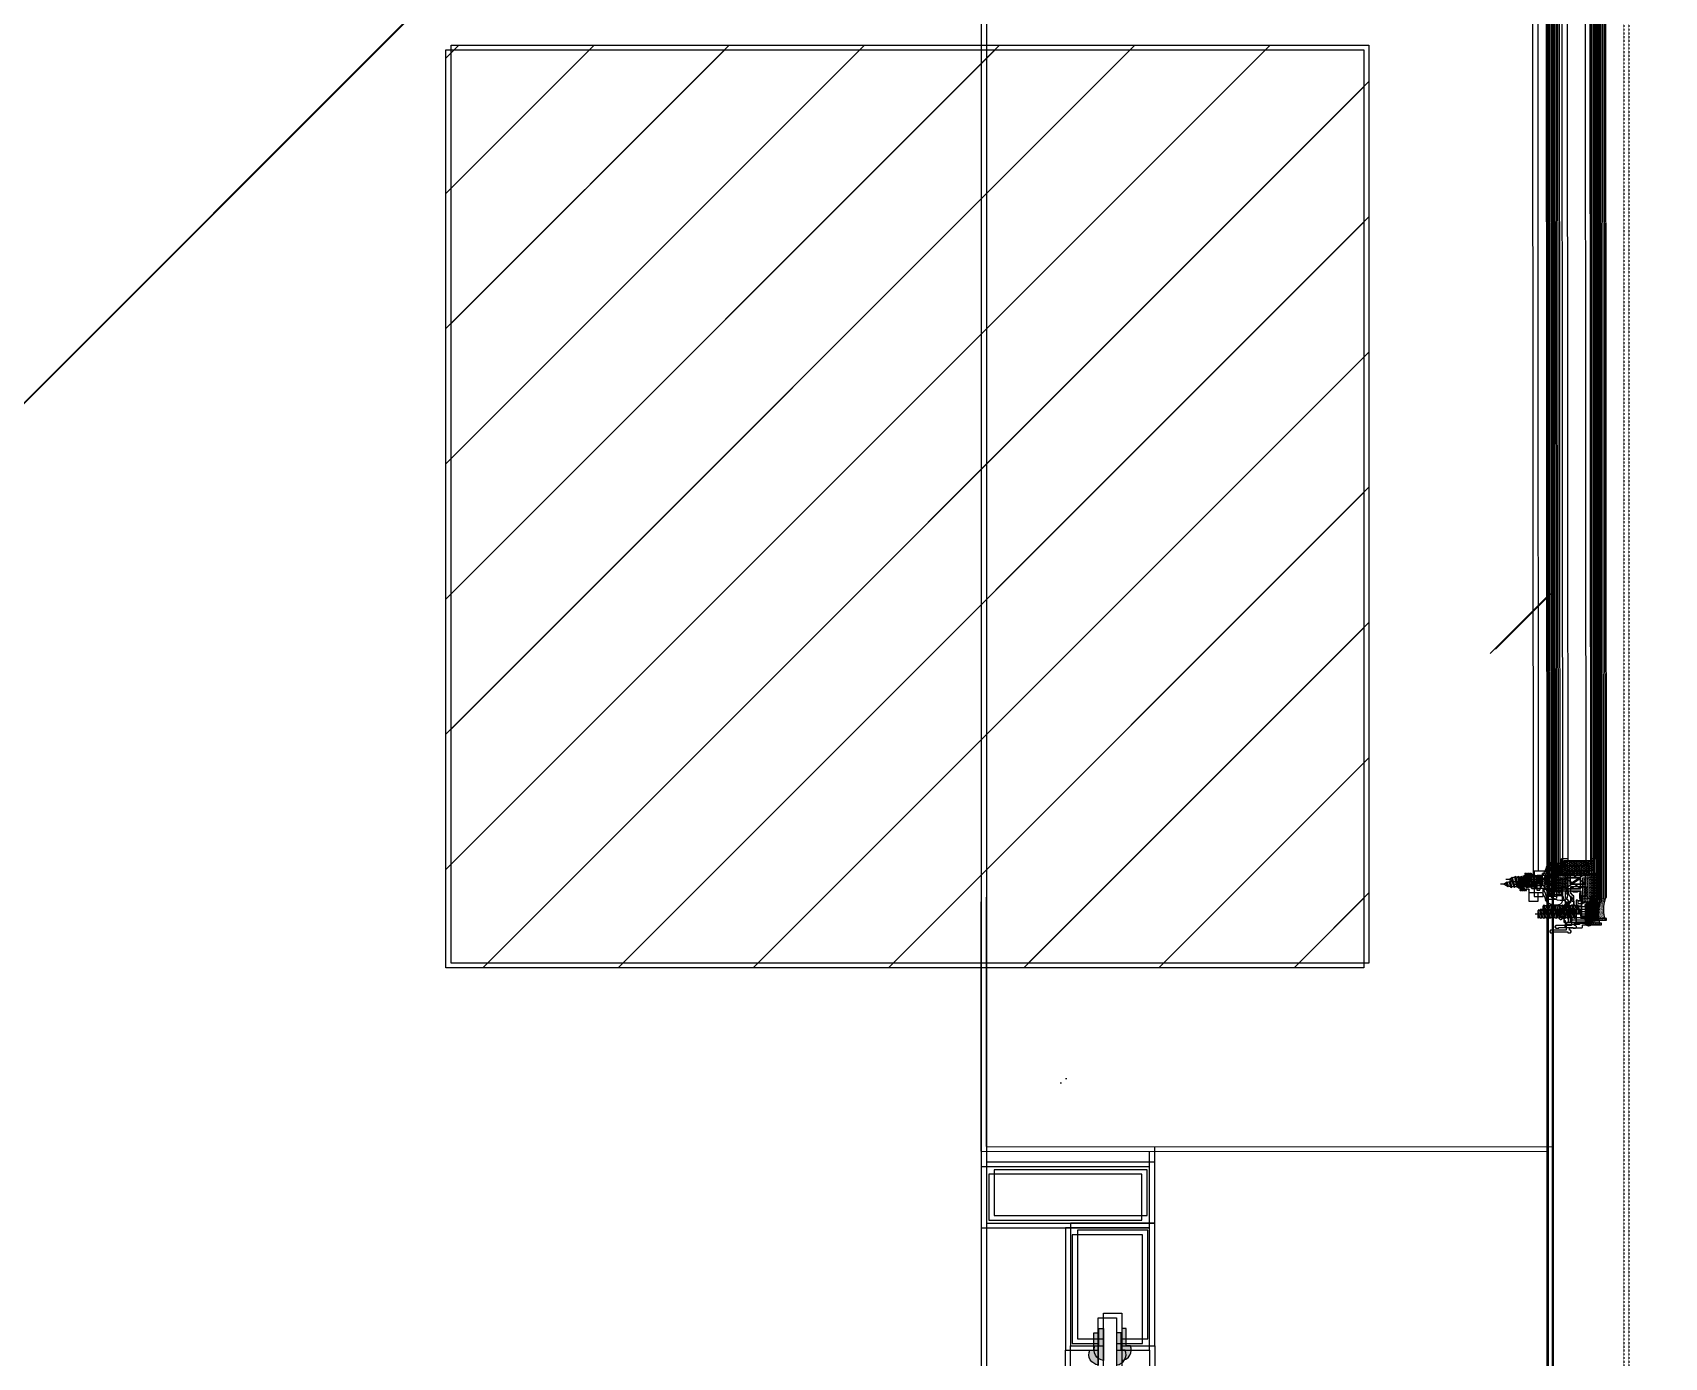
# Model space of a CAD drawing. Header units: inches. Extents: x 4821 to 127877, y 58012 to 433683.
# Drawn here: x 81884 to 82951, y 96471 to 97337 of the extents above; entities that cross this region are included whole.
import ezdxf

# ---------------------------------------------------------------- set-up
doc = ezdxf.new("R2010")
doc.units = ezdxf.units.IN
doc.header["$MEASUREMENT"] = 0
for name, pattern in [('$1$Center', [29.999999, 12, -6, 6, -6]), ('$1$DASHDOT', [25.4, 12.7, -6.35, 0, -6.35]), ('$1$DASHED', [19.05, 12.7, -6.35]), ('104-TYPICAL FLOOR$0$HIDDEN', [0.375, 0.25, -0.125])]:
    doc.linetypes.add(name, pattern=pattern)
for name, color, linetype in [('$1$ACC', 2, 'Continuous'), ('A-FURN-FIXD', 10, 'Continuous'), ('A-LIN-10', 8, 'Continuous'), ('A-WAL-CMU', 7, 'Continuous'), ('A-WALL', 53, 'Continuous'), ('A-WIN', 141, 'Continuous'), ('COL FISRT$0$COL GROUND$0$Cloums$0$A-COL-HAT', 8, 'Continuous'), ('COL FISRT$0$COL GROUND$0$Cloums$0$A-COL-RFC', 210, 'Continuous'), ('HA', 9, 'Continuous')]:
    doc.layers.add(name, color=color, linetype=linetype)

# ---------------------------------------------------------------- blocks, each defined once
blk = doc.blocks.new('COL FISRT')
at = {"layer": 'COL FISRT$0$COL GROUND$0$Cloums$0$A-COL-HAT'}
h = blk.add_hatch(dxfattribs=at)
h.set_pattern_fill('ANSI31', color=256, scale=500)
h.set_pattern_definition([(45, (1133291.507, -1550303.88), (-44.194174, 44.194174), [])])
h.paths.add_polyline_path([(1195227.9, -1509197.1), (1195227.9, -1509797.1), (1194627.9, -1509797.1), (1194627.9, -1509197.1)])
at = {"layer": 'COL FISRT$0$COL GROUND$0$Cloums$0$A-COL-RFC', "linetype": 'Continuous', "elevation": 0}
blk.add_lwpolyline([(1195227.9, -1509797.1), (1194627.9, -1509797.1), (1194627.9, -1509197.1), (1195227.9, -1509197.1)], close=True, dxfattribs=at)
blk = doc.blocks.new('nn win')
for points in [[(1073782.3, -1333384.7, 0.506094), (1073772.7, -1333379.1), (1073772.7, -1333381.8), (1073761.4, -1333381.8), (1073761.4, -1333384.7)], [(1074343.1, -1333384.7, -0.506094), (1074352.7, -1333379.1), (1074352.7, -1333381.8), (1074364, -1333381.8), (1074364, -1333384.7)], [(1073782.3, -1333396.7, -0.506094), (1073772.7, -1333402.3), (1073772.7, -1333399.7), (1073761.4, -1333399.7), (1073761.4, -1333396.7)], [(1074343.1, -1333396.7, 0.506094), (1074352.7, -1333402.3), (1074352.7, -1333399.7), (1074364, -1333399.7), (1074364, -1333396.7)]]:
    blk.add_hatch(color=2).paths.add_polyline_path(points)
at = {"color": 2}
for p, q in [((1073652.7, -1333363.2, -517.5), (1073642.7, -1333363.2, -517.5)), ((1074472.7, -1333363.2, -517.5), (1074482.7, -1333363.2, -517.5)), ((1073642.7, -1333473.2, -517.5), (1073652.7, -1333473.2, -517.5)), ((1074482.7, -1333473.2, -517.5), (1074472.7, -1333473.2, -517.5))]:
    blk.add_line(p, q, dxfattribs=at)
for p, q in [((1074352.7, -1333363.2, 517.5), (1073772.7, -1333363.2, -517.5)), ((1073772.7, -1333418.2, -517.5), (1074352.7, -1333418.2, 517.5)), ((1074432.7, -1333473.2, 703), (1073692.7, -1333473.2, -517.5))]:
    blk.add_line(p, q)
at = {"color": 2, "elevation": 1035}
for points in [[(1073652.7, -1333473.2), (1073692.7, -1333473.2), (1073692.7, -1333363.2), (1073692.7, -1333363.2), (1073692.7, -1333363.2), (1073652.7, -1333363.2)], [(1074472.7, -1333473.2), (1074432.7, -1333473.2), (1074432.7, -1333363.2), (1074432.7, -1333363.2), (1074432.7, -1333363.2), (1074472.7, -1333363.2)]]:
    blk.add_lwpolyline(points, close=True, dxfattribs=at)
at = {"color": 9, "elevation": 1035}
for points in [[(1073657.7, -1333468.2), (1073687.7, -1333468.2), (1073687.7, -1333368.2), (1073657.7, -1333368.2)], [(1074467.7, -1333468.2), (1074437.7, -1333468.2), (1074437.7, -1333368.2), (1074467.7, -1333368.2)]]:
    blk.add_lwpolyline(points, close=True, dxfattribs=at)
at = {"color": 2}
for points, elevation in [([(1073772.7, -1333384.7), (1073772.7, -1333363.2), (1073692.7, -1333363.2), (1073692.7, -1333418.2), (1073772.7, -1333418.2), (1073772.7, -1333396.7)], -517.5), ([(1074352.7, -1333384.7), (1074352.7, -1333363.2), (1074432.7, -1333363.2), (1074432.7, -1333418.2), (1074352.7, -1333418.2), (1074352.7, -1333396.7)], 517.5)]:
    blk.add_lwpolyline(points, dxfattribs=dict(at, elevation=elevation))
at = {"color": 9}
for points, elevation in [([(1073768.2, -1333384.7), (1073768.2, -1333367.7), (1073697.2, -1333367.7), (1073697.2, -1333413.7), (1073768.2, -1333413.7), (1073768.2, -1333396.7)], -517.5), ([(1074357.2, -1333384.7), (1074357.2, -1333367.7), (1074428.2, -1333367.7), (1074428.2, -1333413.7), (1074357.2, -1333413.7), (1074357.2, -1333396.7)], 517.5)]:
    blk.add_lwpolyline(points, dxfattribs=dict(at, elevation=elevation))
at = {"color": 2, "elevation": 1035}
for points in [[(1073782.3, -1333384.7, 0.506094), (1073772.7, -1333379.1), (1073772.7, -1333381.8), (1073761.4, -1333381.8), (1073761.4, -1333384.7)], [(1074343.1, -1333384.7, -0.506094), (1074352.7, -1333379.1), (1074352.7, -1333381.8), (1074364, -1333381.8), (1074364, -1333384.7)], [(1073782.3, -1333396.7, -0.506094), (1073772.7, -1333402.3), (1073772.7, -1333399.7), (1073761.4, -1333399.7), (1073761.4, -1333396.7)], [(1074343.1, -1333396.7, 0.506094), (1074352.7, -1333402.3), (1074352.7, -1333399.7), (1074364, -1333399.7), (1074364, -1333396.7)]]:
    blk.add_lwpolyline(points, format="xyb", close=True, dxfattribs=at)
at = {"elevation": 1035}
blk.add_lwpolyline([(1073751.4, -1333396.7), (1074374, -1333396.7), (1074374, -1333384.7), (1073751.4, -1333384.7)], close=True, dxfattribs=at)
blk = doc.blocks.new('kr')
at = {"layer": 'A-LIN-10', "linetype": '104-TYPICAL FLOOR$0$HIDDEN', "ltscale": 0.4}
blk.add_line((1023757.5, -1333195), (1020421.6, -1333195, 0), dxfattribs=at)
blk = doc.blocks.new('$1$M6x25')
at = {"color": 2, "linetype": '$1$Center', "ltscale": 10}
blk.add_line((-7.8, 0), (26.9, 0), dxfattribs=at)
at = {"color": 71}
for p, q in [((-6, 4.5), (-6, -4.5)), ((0, 5), (-5.5, 5)), ((0, 5), (0, -5)), ((0.8, 2.3), (0, 2.3)), ((1.2, 3), (0.8, 2.3)), ((0.8, 2.3), (1.9, -2.3)), ((1.8, 2.3), (1.2, 3)), ((1.8, 2.3), (2.9, -2.3)), ((2.8, 2.3), (1.8, 2.3)), ((3.2, 3), (2.8, 2.3)), ((2.8, 2.3), (3.9, -2.3)), ((3.8, 2.3), (3.2, 3)), ((3.8, 2.3), (4.9, -2.3)), ((4.8, 2.3), (3.8, 2.3)), ((5.2, 3), (4.8, 2.3)), ((4.8, 2.3), (5.9, -2.3)), ((5.8, 2.3), (5.2, 3)), ((5.8, 2.3), (6.9, -2.3)), ((6.8, 2.3), (5.8, 2.3)), ((7.2, 3), (6.8, 2.3)), ((6.8, 2.3), (7.9, -2.3)), ((7.8, 2.3), (7.2, 3)), ((7.8, 2.3), (8.9, -2.3)), ((8.8, 2.3), (7.8, 2.3)), ((9.2, 3), (8.8, 2.3)), ((8.8, 2.3), (9.9, -2.3)), ((9.8, 2.3), (9.2, 3)), ((9.8, 2.3), (10.9, -2.3)), ((10.8, 2.3), (9.8, 2.3)), ((11.2, 3), (10.8, 2.3)), ((10.8, 2.3), (11.9, -2.3)), ((11.8, 2.3), (11.2, 3)), ((11.8, 2.3), (12.9, -2.3)), ((12.8, 2.3), (11.8, 2.3)), ((13.2, 3), (12.8, 2.3)), ((12.8, 2.3), (13.9, -2.3)), ((13.8, 2.3), (13.2, 3)), ((13.8, 2.3), (14.9, -2.3)), ((14.8, 2.3), (13.8, 2.3)), ((15.2, 3), (14.8, 2.3)), ((14.8, 2.3), (15.9, -2.3)), ((15.8, 2.3), (15.2, 3)), ((15.8, 2.3), (16.9, -2.3)), ((16.8, 2.3), (15.8, 2.3)), ((17.2, 3), (16.8, 2.3)), ((16.8, 2.3), (17.9, -2.3)), ((17.8, 2.3), (17.2, 3)), ((17.8, 2.3), (18.9, -2.3)), ((18.8, 2.3), (17.8, 2.3)), ((19.2, 3), (18.8, 2.3)), ((18.8, 2.3), (19.9, -2.3)), ((19.8, 2.3), (19.2, 3)), ((19.8, 2.3), (20.9, -2.3)), ((20.8, 2.3), (19.8, 2.3)), ((21.2, 3), (20.8, 2.3)), ((20.8, 2.3), (21.9, -2.3)), ((21.8, 2.3), (21.2, 3)), ((21.8, 2.3), (22.9, -2.3)), ((22.8, 2.3), (21.8, 2.3)), ((23.2, 3), (22.8, 2.3)), ((22.8, 2.3), (23.9, -2.3)), ((23.8, 2.3), (23.2, 3)), ((23.8, 2.3), (24.9, -2.3)), ((24.8, 2.3), (23.8, 2.3)), ((25, 2.7), (24.8, 2.3)), ((24.8, 2.3), (25, 1.6)), ((25, 2.7), (25, -2.3)), ((0, -5), (-5.5, -5)), ((1.9, -2.3), (0, -2.3)), ((1.9, -2.3), (2.5, -3)), ((2.5, -3), (2.9, -2.3)), ((2.9, -2.3), (3.9, -2.3)), ((3.9, -2.3), (4.5, -3)), ((4.5, -3), (4.9, -2.3)), ((4.9, -2.3), (5.9, -2.3)), ((5.9, -2.3), (6.5, -3)), ((6.5, -3), (6.9, -2.3)), ((6.9, -2.3), (7.9, -2.3)), ((7.9, -2.3), (8.5, -3)), ((8.5, -3), (8.9, -2.3)), ((8.9, -2.3), (9.9, -2.3)), ((9.9, -2.3), (10.5, -3)), ((10.5, -3), (10.9, -2.3)), ((10.9, -2.3), (11.9, -2.3)), ((11.9, -2.3), (12.5, -3)), ((12.5, -3), (12.9, -2.3)), ((12.9, -2.3), (13.9, -2.3)), ((13.9, -2.3), (14.5, -3)), ((14.5, -3), (14.9, -2.3)), ((14.9, -2.3), (15.9, -2.3)), ((15.9, -2.3), (16.5, -3)), ((16.5, -3), (16.9, -2.3)), ((16.9, -2.3), (17.9, -2.3)), ((17.9, -2.3), (18.5, -3)), ((18.5, -3), (18.9, -2.3)), ((18.9, -2.3), (19.9, -2.3)), ((19.9, -2.3), (20.5, -3)), ((20.5, -3), (20.9, -2.3)), ((20.9, -2.3), (21.9, -2.3)), ((21.9, -2.3), (22.5, -3)), ((22.5, -3), (22.9, -2.3)), ((22.9, -2.3), (23.9, -2.3)), ((23.9, -2.3), (24.5, -3)), ((24.5, -3), (24.9, -2.3)), ((24.9, -2.3), (25, -2.3))]:
    blk.add_line(p, q, dxfattribs=at)
at = {"color": 71, "linetype": '$1$DASHED', "ltscale": 100}
for p, q in [((-6, 2.9), (-3, 2.9)), ((-6, 1.4), (-3, 1.4)), ((-6, -1.4), (-3, -1.4)), ((-6, -2.9), (-3, -2.9))]:
    blk.add_line(p, q, dxfattribs=at)
at = {"color": 71}
for centre, start, end in [((-5.5, 4.5), 90, 180), ((-5.5, -4.5), 180, 270)]:
    blk.add_arc(centre, 0.5, start, end, dxfattribs=at)
at = {"color": 71, "linetype": '$1$DASHED', "ltscale": 100}
for centre, radius, start, end in [((-4.2, 2.2), 1.4, 329.0209, 30.9791), ((-8.1, 0), 5.31, 344.2222, 15.7778), ((-4.2, -2.2), 1.4, 329.0209, 30.9791)]:
    blk.add_arc(centre, radius, start, end, dxfattribs=at)
blk = doc.blocks.new('$1$joint silicone 2')
h = blk.add_hatch()
h.set_pattern_fill('AR-SAND', color=11, scale=0.3)
h.set_pattern_definition([(37.5, (18049.9647, 8866.313), (-0.018898007, 0.578047131), [0, -0.456, 0, -0.51, 0, -0.4875]), (7.5, (18049.9647, 8866.313), (0.530933012, 0.84664382), [0, -0.246, 0, -0.411, 0, -0.1575]), (327.5, (18049.5957, 8866.313), (0.934242559, 0.001697716), [0, -0.15, 0, -0.54, 0, -0.705]), (317.5, (18049.5957, 8866.313), (0.90183798, 0.26330267), [0, -0.075, 0, -0.354, 0, -0.405])])
edge = h.paths.add_edge_path()
edge.add_line((-6.2, 1.2), (-6.2, 1.2))
edge.add_line((-6.2, 1.2), (-5.8, 0.9))
edge.add_line((-5.8, 0.9), (-5.2, 0.7))
edge.add_line((-5.2, 0.7), (-4.5, 0.5))
edge.add_line((-4.5, 0.5), (-3.8, 0.3))
edge.add_line((-3.8, 0.3), (-3, 0.2))
edge.add_line((-3, 0.2), (-2.2, 0.1))
edge.add_line((-2.2, 0.1), (-1.3, 0))
edge.add_line((-1.3, 0), (-0.5, 0))
edge.add_line((-0.5, 0), (0.5, 0))
edge.add_line((0.5, 0), (1.4, 0))
edge.add_line((1.4, 0), (2.3, 0))
edge.add_line((2.3, 0), (3.1, 0.1))
edge.add_line((3.1, 0.1), (4, 0.2))
edge.add_line((4, 0.2), (4.7, 0.3))
edge.add_line((4.7, 0.3), (5.5, 0.5))
edge.add_line((5.5, 0.5), (6.1, 0.7))
edge.add_line((6.1, 0.7), (6.7, 0.9))
edge.add_line((6.7, 0.9), (7.1, 1.2))
edge.add_line((7.1, 1.2), (7.1, 1.2))
edge.add_line((7.1, 1.2), (7.5, 0.8))
edge.add_line((7.5, 0.8), (7.5, -4.2))
edge.add_arc((0.5, -28.2), 25, 73.7398, 106.2602)
edge.add_line((-6.5, -4.2), (-6.5, 0.8))
edge.add_line((-6.5, 0.8), (-6.2, 1.2))
at = {"color": 11}
blk.add_lwpolyline([(-6.2, 1.2), (-6.2, 1.2), (-5.8, 0.9), (-5.2, 0.7), (-4.5, 0.5), (-3.8, 0.3), (-3, 0.2), (-2.2, 0.1), (-1.3, 0), (-0.5, 0), (0.5, 0), (1.4, 0), (2.3, 0), (3.1, 0.1), (4, 0.2), (4.7, 0.3), (5.5, 0.5), (6.1, 0.7), (6.7, 0.9), (7.1, 1.2), (7.1, 1.2), (7.5, 0.8), (7.5, -4.2, 0.142857), (-6.5, -4.2), (-6.5, 0.8)], format="xyb", close=True, dxfattribs=at)
blk = doc.blocks.new('$1$butile2')
h = blk.add_hatch(color=11)
h.dxf.hatch_style = 1
h.paths.add_polyline_path([(9.3, 0.2), (0, 0.2), (0, 0), (9.3, 0)])
at = {"color": 11}
blk.add_lwpolyline([(9.3, 0.2), (0, 0.2), (0, 0), (9.3, 0)], close=True, dxfattribs=at)
blk = doc.blocks.new('$1$inner silicone')
h = blk.add_hatch()
h.set_pattern_fill('DOTS', scale=4)
h.paths.add_polyline_path([(12.2, 0), (12.2, -0.2), (12.2, -4), (0, -4, 0.23607), (0, 0)])
at = {"color": 7}
blk.add_line((12.2, -0.2), (12.2, 0), dxfattribs=at)
blk.add_arc((-4, -2), 4.47, 333.4347, 26.5653, dxfattribs=at)
blk = doc.blocks.new('$1$outer silicone')
h = blk.add_hatch()
h.set_pattern_fill('DOTS', scale=4)
h.paths.add_polyline_path([(16.7, 0), (16.7, -5.8), (16.7, -6), (0, -6, 0.293351), (0, 0)])
at = {"color": 7}
blk.add_line((16.7, -5.8), (16.7, -6), dxfattribs=at)
blk.add_arc((-4.7, -3), 5.55, 327.3018, 32.6982, dxfattribs=at)
blk = doc.blocks.new('$1$GTSY500112')
at = {"layer": 'A-FURN-FIXD'}
blk.add_lwpolyline([(5.9, -11.8, 0.57735), (5.1, -11.8, -1), (4.2, -11.2), (4.5, -10.7, 0.965781), (3.6, -10.2, -0.138673), (1.6, -12, -1.037842), (1.4, -11.5, 0.283592), (2.2, -10.4, -0.584426), (2.3, -10.4, 1.39494), (2.4, -10), (1.7, -10, 0.111575), (1.3, -10.1, -0.09543), (-6, -12, -0.91232), (-6.1, -11.5, 0.076551), (-0.5, -9.1, 0.260148), (0, -8.3), (0, 0), (1.6, 0), (2.1, -0.2), (2.4, 0.1), (2.4, 1.7), (2, 1.9), (1.8, 2.1), (1.9, 2.4), (3.3, 3.5), (5.2, 3), (5.8, 3), (7.7, 3.5), (9.1, 2.4), (9.2, 2.1), (9, 1.9), (8.5, 1.7), (8.5, 0.1), (8.9, -0.2), (9.4, 0), (11, 0), (11, -8.3, 0.260148), (11.5, -9.1, 0.076551), (17.1, -11.5, -0.91232), (17, -12, -0.09543), (9.7, -10.1, 0.111575), (9.3, -10), (8.6, -10, 1.39494), (8.7, -10.4, -0.584426), (8.8, -10.4, 0.283592), (9.6, -11.5, -1.037842), (9.4, -12, -0.138673), (7.4, -10.2, 0.965781), (6.5, -10.7), (6.8, -11.2, -1)], format="xyb", close=True, dxfattribs=at)
for points in [[(4.1, -0.1), (3.6, 0.4), (3.6, 1.5), (4.1, 2), (6.9, 2), (7.4, 1.5), (7.4, 0.4), (6.9, -0.1)], [(4, -1.6), (4.5, -2.1), (4.5, -7.1), (4, -7.6), (3.2, -7.6), (2.7, -7.1), (2.7, -2.1), (3.2, -1.6)], [(7.8, -7.6), (7, -7.6), (6.5, -7.1), (6.5, -2.1), (7, -1.6), (7.8, -1.6), (8.3, -2.1), (8.3, -7.1)]]:
    blk.add_lwpolyline(points, close=True, dxfattribs=at)
blk = doc.blocks.new('$1$GTSY500502')
at = {"color": 151}
blk.add_lwpolyline([(-1.8, 2.4, -0.668179), (-2.1, 1.7), (-2.3, 1.7), (-2.3, 0), (-2, -0.3), (-1.7, 0), (0, 0), (0, -0.5), (-1, -0.5), (-1, -1), (1.9, -1, 0.15392), (2.5, -0.8, -0.807191), (2.8, -1.1, -0.191853), (2.2, -1.5, -0.072848), (0.7, -1.7), (0, -1.7), (0, -3), (-2.5, -3), (-2.5, -2.5, 0.414214), (-2.8, -2.2), (-8.2, -2.2, 0.414214), (-8.5, -2.5), (-8.5, -3), (-11, -3), (-11, -1.7), (-11.7, -1.7, -0.072848), (-13.2, -1.5, -0.191853), (-13.8, -1.1, -0.807191), (-13.5, -0.8, 0.15392), (-12.9, -1), (-10, -1), (-10, -0.5), (-11, -0.5), (-11, 0), (-9.3, 0), (-9, -0.3), (-8.6, 0), (-8.6, 1.7), (-8.9, 1.7, -0.668179), (-9.2, 2.4), (-7.8, 3.8), (-3.2, 3.8)], format="xyb", close=True, dxfattribs=at)
blk.add_lwpolyline([(-3.6, 0.5), (-4.1, 0), (-6.9, 0), (-7.4, 0.5), (-7.4, 1.5), (-6.9, 2), (-4.1, 2), (-3.6, 1.5)], close=True, dxfattribs=at)
blk = doc.blocks.new('$1$RHS4.2x22')
at = {"layer": 'A-FURN-FIXD', "linetype": '$1$DASHDOT'}
blk.add_line((4.8, 0), (-24, 0), dxfattribs=at)
at = {"layer": 'A-FURN-FIXD'}
for p, q in [((-22, 0), (-20.3, 1.1)), ((-19.7, -1.3), (-22, 0)), ((-20, 1.6), (-20.3, 1.1)), ((-19.7, -1.3), (-20.3, 1.1)), ((-19.5, 1.1), (-20, 1.6)), ((-18.2, 1.6), (-19.5, 1.1)), ((-18.9, -1.3), (-19.5, 1.1)), ((-17.8, 2.1), (-18.1, 1.6)), ((-17.4, -1.6), (-18.1, 1.6)), ((-17.3, 1.6), (-17.8, 2.1)), ((-16.1, 1.6), (-17.3, 1.6)), ((-16.6, -1.6), (-17.3, 1.6)), ((-15.9, 2.1), (-16.1, 1.6)), ((-15.4, -1.6), (-16.1, 1.6)), ((-15.3, 1.6), (-15.9, 2.1)), ((-14.6, -1.6), (-15.3, 1.6)), ((-14.1, 1.6), (-15.3, 1.6)), ((-13.9, 2.1), (-14.1, 1.6)), ((-13.4, -1.6), (-14.1, 1.6)), ((-13.3, 1.6), (-13.9, 2.1)), ((-12.6, -1.6), (-13.3, 1.6)), ((-12.1, 1.6), (-13.3, 1.6)), ((-11.9, 2.1), (-12.1, 1.6)), ((-11.4, -1.6), (-12.1, 1.6)), ((-11.3, 1.6), (-11.9, 2.1)), ((-10.6, -1.6), (-11.3, 1.6)), ((-10.1, 1.6), (-11.3, 1.6)), ((-9.9, 2.1), (-10.1, 1.6)), ((-9.4, -1.6), (-10.1, 1.6)), ((-9.9, 2.1), (-9.3, 1.6)), ((-8.6, -1.6), (-9.3, 1.6)), ((-8.1, 1.6), (-9.3, 1.6)), ((-7.9, 2.1), (-8.1, 1.6)), ((-7.4, -1.6), (-8.1, 1.6)), ((-7.3, 1.6), (-7.9, 2.1)), ((-6.6, -1.6), (-7.3, 1.6)), ((-6.2, 1.6), (-7.3, 1.6)), ((-5.9, 2.1), (-6.2, 1.6)), ((-5.4, -1.6), (-6.2, 1.6)), ((-5.3, 1.6), (-5.9, 2.1)), ((-4.6, -1.6), (-5.3, 1.6)), ((-4.2, 1.6), (-5.3, 1.6)), ((-3.9, 2.1), (-4.2, 1.6)), ((-3.4, -1.6), (-4.2, 1.6)), ((-3.4, -1.6), (-4.2, 1.6)), ((-3.3, 1.6), (-3.9, 2.1)), ((-2.6, -1.6), (-3.3, 1.6)), ((-2.2, 1.6), (-3.3, 1.6)), ((-1.9, 2.1), (-2.2, 1.6)), ((-1.4, -1.6), (-2.2, 1.6)), ((-1.3, 1.6), (-1.9, 2.1)), ((-0.6, -1.6), (-1.3, 1.6)), ((-0.2, 1.6), (-1.3, 1.6)), ((0, 1.9), (-0.2, 1.6)), ((0, 0.9), (-0.2, 1.6)), ((1.4, 4.1), (0, 4.1)), ((0, -4.1), (0, 4.1)), ((3, 0.5), (2, 0.5)), ((2, -0.5), (2, 0.5)), ((-19.7, -1.3), (-19.2, -1.8)), ((-19.2, -1.8), (-18.9, -1.3)), ((-17.4, -1.6), (-18.9, -1.3)), ((-17.4, -1.6), (-16.9, -2.1)), ((-16.9, -2.1), (-16.6, -1.6)), ((-15.4, -1.6), (-16.6, -1.6)), ((-15.4, -1.6), (-14.9, -2.1)), ((-14.9, -2.1), (-14.6, -1.6)), ((-13.4, -1.6), (-14.6, -1.6)), ((-13.4, -1.6), (-12.9, -2.1)), ((-12.9, -2.1), (-12.6, -1.6)), ((-11.4, -1.6), (-12.6, -1.6)), ((-11.4, -1.6), (-10.9, -2.1)), ((-10.9, -2.1), (-10.6, -1.6)), ((-9.4, -1.6), (-10.6, -1.6)), ((-9.4, -1.6), (-8.9, -2.1)), ((-8.9, -2.1), (-8.6, -1.6)), ((-7.4, -1.6), (-8.6, -1.6)), ((-7.4, -1.6), (-6.9, -2.1)), ((-6.9, -2.1), (-6.6, -1.6)), ((-5.4, -1.6), (-6.6, -1.6)), ((-5.4, -1.6), (-4.9, -2.1)), ((-4.9, -2.1), (-4.6, -1.6)), ((-3.4, -1.6), (-4.6, -1.6)), ((-3.4, -1.6), (-2.9, -2.1)), ((-2.9, -2.1), (-2.6, -1.6)), ((-1.4, -1.6), (-2.6, -1.6)), ((-1.4, -1.6), (-0.9, -2.1)), ((-0.9, -2.1), (-0.6, -1.6)), ((0, -1.6), (-0.6, -1.6)), ((1.4, -4.1), (0, -4.1)), ((3, -0.5), (2, -0.5))]:
    blk.add_line(p, q, dxfattribs=at)
for centre, start, end in [((-5, -0.9), 9.6294, 37.9057), ((-5, 0.9), 322.0943, 350.3706)]:
    blk.add_arc(centre, 8.15, start, end, dxfattribs=at)
blk = doc.blocks.new('FIRST SLAB EDGE')
at = {"extrusion": (5.69003e-07, 1.56101e-06, 1)}
h = blk.add_hatch(dxfattribs=at)
h.set_pattern_fill('ANSI32', angle=179.0162)
h.set_pattern_definition([(224.016208986, (622690.8999, -1344893.7056), (0.2605731915, -0.26967871972), []), (224.016208986, (622690.72316, -1344893.70255), (0.2605731915, -0.26967871972), [])])
h.paths.add_polyline_path([(1195924.3, -1714063.3), (1195924.3, -1714061.8), (1195923.3, -1714061.8), (1195923.3, -1714059.3), (1195923, -1714059), (1195923.3, -1714058.7), (1195923.3, -1714056.3), (1195924.3, -1714056.3), (1195924.3, -1714054.8), (1195928.8, -1714054.8), (1195928.8, -1714055.8), (1195929.4, -1714055.8), (1195930.3, -1714054.9), (1195930.3, -1714055.1), (1195930.6, -1714055.6), (1195930.3, -1714056), (1195928.6, -1714056), (1195928.4, -1714055.5), (1195928.2, -1714055.3), (1195927.9, -1714055.4), (1195926.8, -1714056.8), (1195927.3, -1714058.7), (1195927.3, -1714059.3), (1195926.8, -1714061.2), (1195927.9, -1714062.6), (1195928.2, -1714062.7), (1195928.4, -1714062.5), (1195928.6, -1714062.1), (1195930.3, -1714062.1), (1195930.6, -1714062.4), (1195930.3, -1714062.9), (1195930.3, -1714063.2), (1195929.4, -1714062.3), (1195928.8, -1714062.3), (1195928.8, -1714063.3)])
h = blk.add_hatch(dxfattribs=at)
h.set_pattern_fill('HEX', color=140, scale=3, angle=179.0162)
h.set_pattern_definition([(179.01620899, (636844.3996, -1337696.1873), (-0.011151949, -0.6494233088), [0.375, -0.75]), (299.01620899, (636844.3996, -1337696.1873), (0.56799305774, 0.3150537833), [0.375, -0.75]), (239.01620899, (636844.02466, -1337696.18083), (0.55684110875, -0.33436952553), [0.375, -0.75])])
edge = h.paths.add_edge_path()
edge.add_line((1195950.6, -1714047.3), (1195950.6, -1714051.6))
edge.add_arc((1195950.9, -1714051.6), 0.3, -899.9998, -854.9998)
edge.add_line((1195950.6, -1714051.8), (1195951.8, -1714052.9))
edge.add_arc((1195952, -1714052.7), 0.3, -854.9998, -809.9998)
edge.add_line((1195952, -1714053), (1195968, -1714053))
edge.add_arc((1195968, -1714052.7), 0.3, -809.9998, -764.9998)
edge.add_line((1195968.2, -1714052.9), (1195969.4, -1714051.8))
edge.add_arc((1195969.2, -1714051.6), 0.3, -764.9998, -719.9998)
edge.add_line((1195969.5, -1714051.6), (1195969.5, -1714047.3))
edge.add_arc((1195969.2, -1714047.3), 0.3, -719.9998, -629.9998)
edge.add_line((1195969.2, -1714047), (1195950.9, -1714047))
edge.add_arc((1195950.9, -1714047.3), 0.3, -989.9998, -899.9998)
at = {"ltscale": 0.5, "extrusion": (5.69003e-07, 1.56101e-06, 1)}
h = blk.add_hatch(dxfattribs=at)
h.set_pattern_fill('ANSI38', color=21, scale=5, angle=179.0162, style=0)
h.set_pattern_definition([(224.01620899, (630235.1728, -1352179.86326), (0.4342886525, -0.44946453287), []), (314.01620899, (630235.1728, -1352179.86326), (1.3180418379, -0.46464041323), [1.5625, -0.9375])])
h.paths.add_polyline_path([(1195971.6, -1714084.7), (1195971.4, -1714085.2), (1195971.1, -1714085.5), (1195970.8, -1714085.8), (1195970.4, -1714086), (1195970.1, -1714086.2), (1195969.7, -1714086.2), (1195969.4, -1714086.3), (1195969.1, -1714086.2), (1195968.8, -1714086.1), (1195968.5, -1714086), (1195968.2, -1714085.9), (1195967.9, -1714085.7), (1195967.7, -1714085.5), (1195967.5, -1714085.3), (1195967.4, -1714085.1), (1195967.3, -1714084.8), (1195967.2, -1714084.6), (1195967.2, -1714084.4), (1195967.2, -1714084.2), (1195967.2, -1714083.9), (1195967.2, -1714083.7), (1195967.3, -1714083.4), (1195967.3, -1714083), (1195967.3, -1714082.7), (1195967.4, -1714082.3), (1195967.4, -1714081.8), (1195967.4, -1714081.3), (1195967.4, -1714080.8), (1195967.4, -1714080.2), (1195967.4, -1714079.7), (1195967.5, -1714079.1), (1195967.5, -1714078.5), (1195967.5, -1714077.9), (1195967.4, -1714077.4), (1195967.4, -1714076.8), (1195967.4, -1714076.2), (1195967.4, -1714075.7), (1195967.4, -1714075.2), (1195967.4, -1714074.8), (1195967.3, -1714074.4), (1195967.3, -1714074), (1195967.3, -1714073.7), (1195967.2, -1714073.4), (1195967.2, -1714073.1), (1195967.2, -1714072.8), (1195967.2, -1714072.6), (1195967.2, -1714072.4), (1195967.3, -1714072.2), (1195967.4, -1714072), (1195967.5, -1714071.7), (1195967.7, -1714071.5), (1195967.9, -1714071.3), (1195968.2, -1714071.2), (1195968.5, -1714071), (1195968.8, -1714070.9), (1195969.1, -1714070.8), (1195969.4, -1714070.8), (1195969.7, -1714070.8), (1195970.1, -1714070.8), (1195970.4, -1714071), (1195970.8, -1714071.2), (1195971.1, -1714071.5), (1195971.4, -1714071.8), (1195971.6, -1714072.3), (1195971.9, -1714072.9), (1195972, -1714073.5), (1195972.2, -1714074.2), (1195972.3, -1714075), (1195972.4, -1714075.8), (1195972.5, -1714076.7), (1195972.5, -1714077.6), (1195972.5, -1714078.5), (1195972.5, -1714079.4), (1195972.5, -1714080.3), (1195972.4, -1714081.2), (1195972.3, -1714082), (1195972.2, -1714082.8), (1195972, -1714083.5), (1195971.9, -1714084.2)])
at = {"layer": '$1$ACC', "color": 101, "extrusion": (5.69003e-07, 1.56101e-06, 1), "elevation": 1207.3}
for points in [[(1195950.6, -1714046.7, 0.414214), (1195950.3, -1714047), (1195950.3, -1714051.7, 0.198912), (1195950.3, -1714051.9), (1195951.7, -1714053.2, 0.198912), (1195951.9, -1714053.3), (1195968.1, -1714053.3, 0.198912), (1195968.3, -1714053.2), (1195969.7, -1714051.9, 0.198912), (1195969.8, -1714051.7), (1195969.8, -1714047, 0.414214), (1195969.5, -1714046.7)], [(1195950.6, -1714047.3), (1195950.6, -1714051.6, 0.198912), (1195950.6, -1714051.8), (1195951.8, -1714052.9, 0.198912), (1195952, -1714053), (1195968, -1714053, 0.198912), (1195968.2, -1714052.9), (1195969.4, -1714051.8, 0.198912), (1195969.5, -1714051.6), (1195969.5, -1714047.3, 0.414214), (1195969.2, -1714047), (1195950.9, -1714047, 0.414214)]]:
    blk.add_lwpolyline(points, format="xyb", close=True, dxfattribs=at)
at = {"color": 165, "linetype": 'Continuous', "extrusion": (5.69003e-07, 1.56101e-06, 1)}
for p, q in [((1195942.3, -1714067, 1209.3), (1195941.7, -1713230.5, 1209.3)), ((1195943.3, -1714067, 1209.3), (1195942.7, -1713230.5, 1209.3)), ((1195944.3, -1714067, 1209.3), (1195943.7, -1713230.5, 1209.3)), ((1195945.3, -1714067, 1209.3), (1195944.7, -1713230.5, 1209.3)), ((1195946.3, -1714067, 1209.3), (1195945.7, -1713230.5, 1209.3)), ((1195947.3, -1714067, 1209.3), (1195946.7, -1713230.5, 1209.3)), ((1195971.7, -1714071.5, 1209.3), (1195971.1, -1713230.5, 1209.3)), ((1195972.7, -1714071.5, 1209.3), (1195972.1, -1713230.5, 1209.3)), ((1195973.7, -1714071.5, 1209.3), (1195973.1, -1713230.5, 1209.3)), ((1195974.7, -1714071.5, 1209.3), (1195974.1, -1713230.5, 1209.3)), ((1195975.7, -1714071.5, 1209.3), (1195975.1, -1713230.5, 1209.3)), ((1195976.7, -1714071.5, 1209.3), (1195976.1, -1713230.5, 1209.3)), ((1195977.7, -1714070.5, 1209.3), (1195977.1, -1713230.5, 1209.3)), ((1195948.3, -1714067, 1209.3), (1195942.3, -1714067, 1209.3)), ((1195971.7, -1714071.5, 1209.3), (1195976.7, -1714071.5, 1209.3)), ((1195971.7, -1714071.5, 1209.3), (1195976.7, -1714071.5, 1209.3)), ((1195976.7, -1714071.5, 1209.3), (1195977.7, -1714070.5, 1209.3))]:
    blk.add_line(p, q, dxfattribs=at)
at = {"color": 31, "extrusion": (5.69003e-07, 1.56101e-06, 1)}
blk.add_line((1195970.9, -1714045.5, 1209.3), (1195970.3, -1713230.5, 1209.3), dxfattribs=at)
at = {"color": 16, "linetype": 'Continuous', "extrusion": (5.69003e-07, 1.56101e-06, 1)}
blk.add_line((1195948.5, -1714045.5, 1209.3), (1195948.3, -1714045.5, 1209.3), dxfattribs=at)
at = {"color": 52, "extrusion": (5.69003e-07, 1.56101e-06, 1)}
for p, q in [((1195954, -1714061.7, 1209.3), (1195964, -1714055, 1209.3)), ((1195964, -1714061.7, 1209.3), (1195954, -1714055, 1209.3))]:
    blk.add_line(p, q, dxfattribs=at)
at = {"color": 7, "extrusion": (5.69003e-07, 1.56101e-06, 1)}
blk.add_line((1195971.7, -1714071.5, 1209.3), (1195971.4, -1714071.8, 1209.3), dxfattribs=at)
blk.add_line((1195971.7, -1714071.5, 1209.3), (1195971.4, -1714071.8, 1209.3), dxfattribs=at)
at = {"color": 31, "extrusion": (5.69003e-07, 1.56101e-06, 1), "elevation": 1207.3}
for points in [[(1195933.3, -1714053.5), (1195932.7, -1713230.5)], [(1195952.5, -1714046.7), (1195951.9, -1713230.5)], [(1195966.9, -1713230.5), (1195967.5, -1714045.5)], [(1195930.3, -1714064.5), (1195930.3, -1714070), (1195936.3, -1714070), (1195936.3, -1714064.5)]]:
    blk.add_lwpolyline(points, dxfattribs=at)
at = {"color": 16, "linetype": 'Continuous', "extrusion": (5.69003e-07, 1.56101e-06, 1), "elevation": 1207.3}
blk.add_lwpolyline([(1195954.7, -1714070.5, -0.198912), (1195955, -1714071.2), (1195955, -1714071.5), (1195956, -1714071.5), (1195956, -1714069.7), (1195954.3, -1714068), (1195954.3, -1714063.4), (1195964.2, -1714063.4), (1195964.2, -1714070), (1195962.3, -1714070), (1195962.3, -1714071.5), (1195965.7, -1714071.5), (1195965.7, -1714054.8), (1195971.5, -1714054.8), (1195971.5, -1714045.5), (1195967.5, -1714045.5), (1195967.5, -1714046.5), (1195970, -1714046.5), (1195970, -1714053.3), (1195950, -1714053.3), (1195950, -1714046.5), (1195952.5, -1714046.5), (1195952.5, -1714045.5), (1195948.5, -1714045.5), (1195948.5, -1714054.8), (1195952.3, -1714054.8), (1195952.3, -1714067), (1195952.8, -1714067), (1195952.8, -1714068, 0.198912), (1195953.3, -1714069.1)], format="xyb", close=True, dxfattribs=at)
blk.add_lwpolyline([(1195953.8, -1714054.8), (1195953.8, -1714061.9), (1195964.2, -1714061.9), (1195964.2, -1714054.8)], close=True, dxfattribs=at)
at = {"color": 21, "linetype": 'Continuous', "extrusion": (5.69003e-07, 1.56101e-06, 1), "elevation": 1207.3}
blk.add_lwpolyline([(1195947.5, -1714068.8, 0.414214), (1195948.5, -1714067.8), (1195948.5, -1714066.4), (1195948.5, -1714066.4), (1195948.5, -1714065), (1195948.5, -1714065), (1195948.5, -1714064.1, -0.414214), (1195949.2, -1714063.4), (1195950.8, -1714063.4), (1195950.8, -1714055), (1195952.1, -1714055), (1195952.1, -1714065), (1195952.1, -1714065), (1195952.1, -1714066.4), (1195952.1, -1714066.4), (1195952.1, -1714069.6, -0.414214), (1195949.1, -1714072.6), (1195947.4, -1714072.6, -0.231514), (1195941.3, -1714069.6, -0.624419), (1195941.7, -1714068.8)], format="xyb", close=True, dxfattribs=at)
at = {"color": 52, "extrusion": (5.69003e-07, 1.56101e-06, 1), "elevation": 1207.3}
blk.add_lwpolyline([(1195954, -1714055), (1195954, -1714061.7), (1195964, -1714061.7), (1195964, -1714055)], close=True, dxfattribs=at)
at = {"color": 7, "extrusion": (5.69003e-07, 1.56101e-06, 1), "elevation": 1207.3}
blk.add_lwpolyline([(1195959.3, -1714063.9), (1195962.1, -1714063.9, -1.010051), (1195963.5, -1714065.3), (1195963.5, -1714068.1, -1.010051), (1195962.1, -1714069.5), (1195961.3, -1714069.5), (1195961.3, -1714084), (1195956.3, -1714084), (1195956.3, -1714069.7, -1.08744)], format="xyb", close=True, dxfattribs=at)
at = {"color": 21, "extrusion": (5.69003e-07, 1.56101e-06, 1)}
blk.add_lwpolyline([(1195971.6, -1714084.7), (1195971.4, -1714085.2), (1195971.1, -1714085.5), (1195970.8, -1714085.8), (1195970.4, -1714086), (1195970.1, -1714086.2), (1195969.7, -1714086.2), (1195969.4, -1714086.3), (1195969.1, -1714086.2), (1195968.8, -1714086.1), (1195968.5, -1714086), (1195968.2, -1714085.9), (1195967.9, -1714085.7), (1195967.7, -1714085.5), (1195967.5, -1714085.3), (1195967.4, -1714085.1), (1195967.3, -1714084.8), (1195967.2, -1714084.6), (1195967.2, -1714084.4), (1195967.2, -1714084.2), (1195967.2, -1714083.9), (1195967.2, -1714083.7), (1195967.3, -1714083.4), (1195967.3, -1714083), (1195967.3, -1714082.7), (1195967.4, -1714082.3), (1195967.4, -1714081.8), (1195967.4, -1714081.3), (1195967.4, -1714080.8), (1195967.4, -1714080.2), (1195967.4, -1714079.7), (1195967.5, -1714079.1), (1195967.5, -1714078.5), (1195967.5, -1714077.9), (1195967.4, -1714077.4), (1195967.4, -1714076.8), (1195967.4, -1714076.2), (1195967.4, -1714075.7), (1195967.4, -1714075.2), (1195967.4, -1714074.8), (1195967.3, -1714074.4), (1195967.3, -1714074), (1195967.3, -1714073.7), (1195967.2, -1714073.4), (1195967.2, -1714073.1), (1195967.2, -1714072.8), (1195967.2, -1714072.6), (1195967.2, -1714072.4), (1195967.3, -1714072.2), (1195967.4, -1714072), (1195967.5, -1714071.7), (1195967.7, -1714071.5), (1195967.9, -1714071.3), (1195968.2, -1714071.2), (1195968.5, -1714071), (1195968.8, -1714070.9), (1195969.1, -1714070.8), (1195969.4, -1714070.8), (1195969.7, -1714070.8), (1195970.1, -1714070.8), (1195970.4, -1714071), (1195970.8, -1714071.2), (1195971.1, -1714071.5), (1195971.4, -1714071.8), (1195971.6, -1714072.3), (1195971.9, -1714072.9), (1195972, -1714073.5), (1195972.2, -1714074.2), (1195972.3, -1714075), (1195972.4, -1714075.8), (1195972.5, -1714076.7), (1195972.5, -1714077.6), (1195972.5, -1714078.5), (1195972.5, -1714079.4), (1195972.5, -1714080.3), (1195972.4, -1714081.2), (1195972.3, -1714082), (1195972.2, -1714082.8), (1195972, -1714083.5), (1195971.9, -1714084.2)], close=True, dxfattribs=at)
at = {"color": 3, "linetype": '$1$Center', "ltscale": 50, "extrusion": (5.69003e-07, 1.56101e-06, 1), "elevation": 1207.3}
blk.add_lwpolyline([(1195963.4, -1714085), (1195963.4, -1714085.4), (1195955.8, -1714085.4, 0.414214), (1195954.8, -1714086.4), (1195954.8, -1714089), (1195944.5, -1714089), (1195944, -1714089.7, 0.352941), (1195944, -1714090), (1195944.5, -1714090.7), (1195946.5, -1714090.7), (1195946.5, -1714090.2), (1195955.8, -1714090.2), (1195955.8, -1714090.7), (1195957.5, -1714090.7), (1195958, -1714090, 0.352941), (1195958, -1714089.7), (1195957.5, -1714089), (1195956.8, -1714089), (1195956.8, -1714087.4), (1195964.9, -1714087.4, 0.414214), (1195965.4, -1714086.9), (1195965.4, -1714085.5), (1195977.7, -1714085.5), (1195977.7, -1714084.5), (1195963.9, -1714084.5, 0.414214)], format="xyb", close=True, dxfattribs=at)
at = {"layer": 'A-WAL-CMU'}
for p, q in [((1195942.3, -1715443.5), (1195942.3, -1711443.5)), ((1195572.3, -1713060.2), (1195572.3, -1714233.5)), ((1195572.3, -1714233.5, 1209.3), (1195572.3, -1714070.5, 1209.3))]:
    blk.add_line(p, q, dxfattribs=at)
at = {"layer": 'A-WAL-CMU', "elevation": 1209.3}
blk.add_lwpolyline([(1195572.3, -1714233.5), (1195942.3, -1714233.6)], dxfattribs=at)
at = {"color": 7, "extrusion": (-5.69003e-07, -1.56101e-06, -1), "zscale": -1, "rotation": 269.9997810401333}
for name, p in [('$1$GTSY500112', (-1195930.3, -1714053.5, -1207.3)), ('$1$butile2', (-1195948.5, -1714045.5, -1207.3))]:
    blk.add_blockref(name, p, dxfattribs=at)
at = {"color": 7, "extrusion": (5.69003e-07, 1.56101e-06, 1)}
for name, p, rotation in [('$1$inner silicone', (1195948.3, -1714067, 1207.3), 90.00021895986666), ('$1$outer silicone', (1195965.7, -1714071.5, 1207.3), 90.00021895986666), ('$1$butile2', (1195971.5, -1714045.5, 1207.3), 270.0002189598666), ('$1$RHS4.2x22', (1195935.8, -1714059, 1207.3), 0.0002189598665623592), ('$1$M6x25', (1195961.3, -1714078.5, 1207.3), 180.0002189598666), ('$1$GTSY500502', (1195953.3, -1714073, 1207.3), 90.00021895986666), ('$1$joint silicone 2', (1195972.5, -1714079, 1207.3), 90.00021895986666)]:
    blk.add_blockref(name, p, dxfattribs=dict(at, rotation=rotation))
at = {"layer": 'A-WAL-CMU', "xscale": -1, "rotation": 270}
blk.add_blockref('kr', (2529187.3, -2735711.7, 2057.5), dxfattribs=at)
at = {"layer": 'A-WIN', "xscale": -1, "rotation": 270}
blk.add_blockref('nn win', (2529045.5, -2788716.3, 1209.3), dxfattribs=at)

msp = doc.modelspace()

# ---------------------------------------------------------------- hatches: boundary and pattern name
at = {"layer": 'A-WALL'}
h = msp.add_hatch(dxfattribs=at)
h.set_pattern_fill('ANSI36', color=3, scale=250)
h.set_pattern_definition([(45, (-1055548.4, -59239.2), (420.9495, 1543.4815), [1984.375, -396.875, 0, -396.875])])
h.paths.add_polyline_path([(82879, 99398.8), (58657, 99398.8), (58657, 89403.9), (58645.4, 89403.9), (58668.6, 85778.8), (58656.9, 85777.2), (58657.2, 82529), (74683.4, 82528.8), (74683.4, 85528.8), (80082.2, 85528.8), (80059, 89403.9), (82879, 89403.9)])
h = msp.add_hatch(dxfattribs=at)
h.set_pattern_fill('ANSI36', color=3, scale=250)
h.set_pattern_definition([(45, (-1055551.8, -59242.16), (420.9495, 1543.4815), [1984.375, -396.875, 0, -396.875])])
h.paths.add_polyline_path([(82875.6, 99395.8), (58653.6, 99395.8), (58653.6, 89400.9), (58642, 89400.9), (58665.2, 85775.9), (58653.5, 85774.2), (58653.8, 82526), (74680, 82525.9), (74680, 85525.9), (80078.8, 85525.9), (80055.6, 89400.9), (82875.6, 89400.9)])

# ---------------------------------------------------------------- linework, layer by layer
for points in [[(82878.3, 99398.8), (82878.3, 89403.9), (87607.7, 89403.9), (87607.7, 80606.3), (82877.7, 80606.3), (82878.3, 68907.5), (66212.7, 68907.5), (66212.7, 82278.8), (51099.4, 82278.8), (51099.4, 68907.5), (34432.4, 68907.5), (34433.1, 80606.3), (29702.8, 80606.3), (29700.1, 89403.8), (34433.1, 89403.9), (34433.1, 99398.8), (82878.3, 99398.8)], [(34432.4, 99398.8), (82877.7, 99398.8), (82877.7, 89403.9), (80057.7, 89403.9), (80080.9, 85528.8), (74682.2, 85528.8), (74682.2, 82528.8), (42732.6, 82529), (42732.3, 85777.2), (39979.9, 85778.8), (39956.7, 89403.9), (34432.6, 89403.9), (34432.6, 99398.8)], [(82874.9, 99395.9), (82875, 89400.9), (87604.3, 89400.9), (87604.3, 80603.3), (82874.3, 80603.3), (82874.9, 68904.5), (66209.3, 68904.5), (66209.3, 82275.8), (51096, 82275.8), (51096, 68904.5), (34429, 68904.5), (34429.7, 80603.3), (29699.4, 80603.3), (29696.7, 89400.8), (34429.7, 89400.9), (34429.7, 99395.9), (82874.9, 99395.9)], [(34429, 99395.9), (82874.3, 99395.9), (82874.3, 89400.9), (80054.3, 89400.9), (80077.5, 85525.9), (74678.8, 85525.9), (74678.8, 82525.9), (42729.2, 82526), (42728.9, 85774.2), (39976.5, 85775.9), (39953.3, 89400.9), (34429.2, 89400.9), (34429.2, 99395.9)]]:
    msp.add_lwpolyline(points, dxfattribs=at)
at = {"layer": 'HA', "elevation": 0}
for points in [[(51099.4, 68907.5), (34433.8, 68907.5), (34433.8, 80606.3), (29702.8, 80606.3), (29702.2, 89401.6), (34433.1, 89401.6), (34433.1, 99398.8), (82878.3, 99398.8), (82878.3, 89403.9), (87607.7, 89403.9), (87579, 80606.3), (82878.3, 80606.3), (82878.3, 68907.5), (34432.4, 68910.1)], [(51096, 68904.5), (34430.4, 68904.5), (34430.4, 80603.3), (29699.4, 80603.3), (29698.8, 89398.6), (34429.7, 89398.6), (34429.7, 99395.9), (82874.9, 99395.9), (82875, 89400.9), (87604.3, 89400.9), (87575.6, 80603.3), (82874.9, 80603.3), (82874.9, 68904.5), (34429, 68907.1)]]:
    msp.add_lwpolyline(points, dxfattribs=at)

# ---------------------------------------------------------------- block references
at = {"layer": 'A-WAL-CMU'}
for name, p in [('FIRST SLAB EDGE', (-1113068, 1810839.4, 0)), ('FIRST SLAB EDGE', (-1113064.6, 1810842.4, 0)), ('COL FISRT', (-1112473.6, 1606522.9)), ('COL FISRT', (-1112470.2, 1606525.9))]:
    msp.add_blockref(name, p, dxfattribs=at)

doc.saveas('drawing.dxf')
